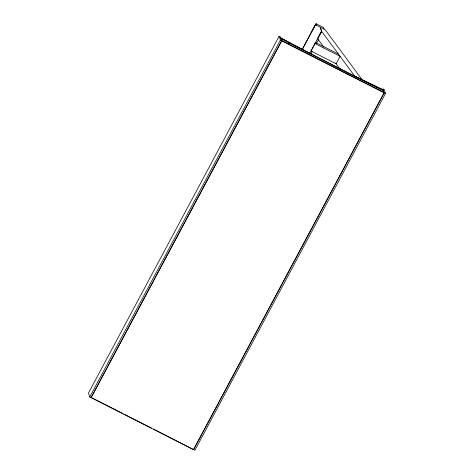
<?xml version="1.0" encoding="UTF-8"?>
<svg xmlns="http://www.w3.org/2000/svg" width="474" height="474" viewBox="0 0 474 474"><rect width="100%" height="100%" fill="white"/><g stroke="black" fill="none" stroke-linecap="round" stroke-linejoin="round"><path stroke-width="0.71" d="M302.128 49.569L315.34 24.719L325.194 29.72L361.899 79.448M309.646 53.568L321.508 31.272L320.205 27.19M122.547 413.364L91.008 397.36L91.103 397.656L281.74 40.853L280.478 36.907L279.127 36.22L88.49 393.023L89.752 396.969L194.873 450.3L385.51 93.497L384.248 89.55L382.897 88.863L384.153 92.809L193.605 449.654L153.772 429.201M89.752 396.969L280.383 40.172L279.127 36.22M91.103 397.656L281.651 40.811M311.371 32.155L315.34 24.719M302.116 49.794L316.051 23.7L323.564 27.51L324.092 29.157M317.539 38.702L321.508 31.272M320.335 27.255L321.639 31.337L317.669 38.773L323.807 47.092M310.855 53.947L312.248 51.34M316.425 43.507L318.516 39.597M193.522 449.613L384.153 92.809M354.54 75.917L383.241 89.947L354.83 76.308L321.639 31.337M315.548 42.494L338.448 54.107M281.035 38.874L383.537 90.872M281.556 40.515L384.059 92.513M280.383 40.172L385.51 93.497M123.862 414.027L151.461 428.028M309.842 53.242L280.738 37.95L309.741 53.432L309.646 53.135L354.83 76.308M335.651 63.143L340.042 69.085M376.024 87.056L376.546 88.703M316.051 23.7L316.579 25.347M288.548 42.684L289.075 44.331M314.973 43.578L311.003 51.014L336.102 63.747L340.071 56.311L314.973 43.578"/></g></svg>
